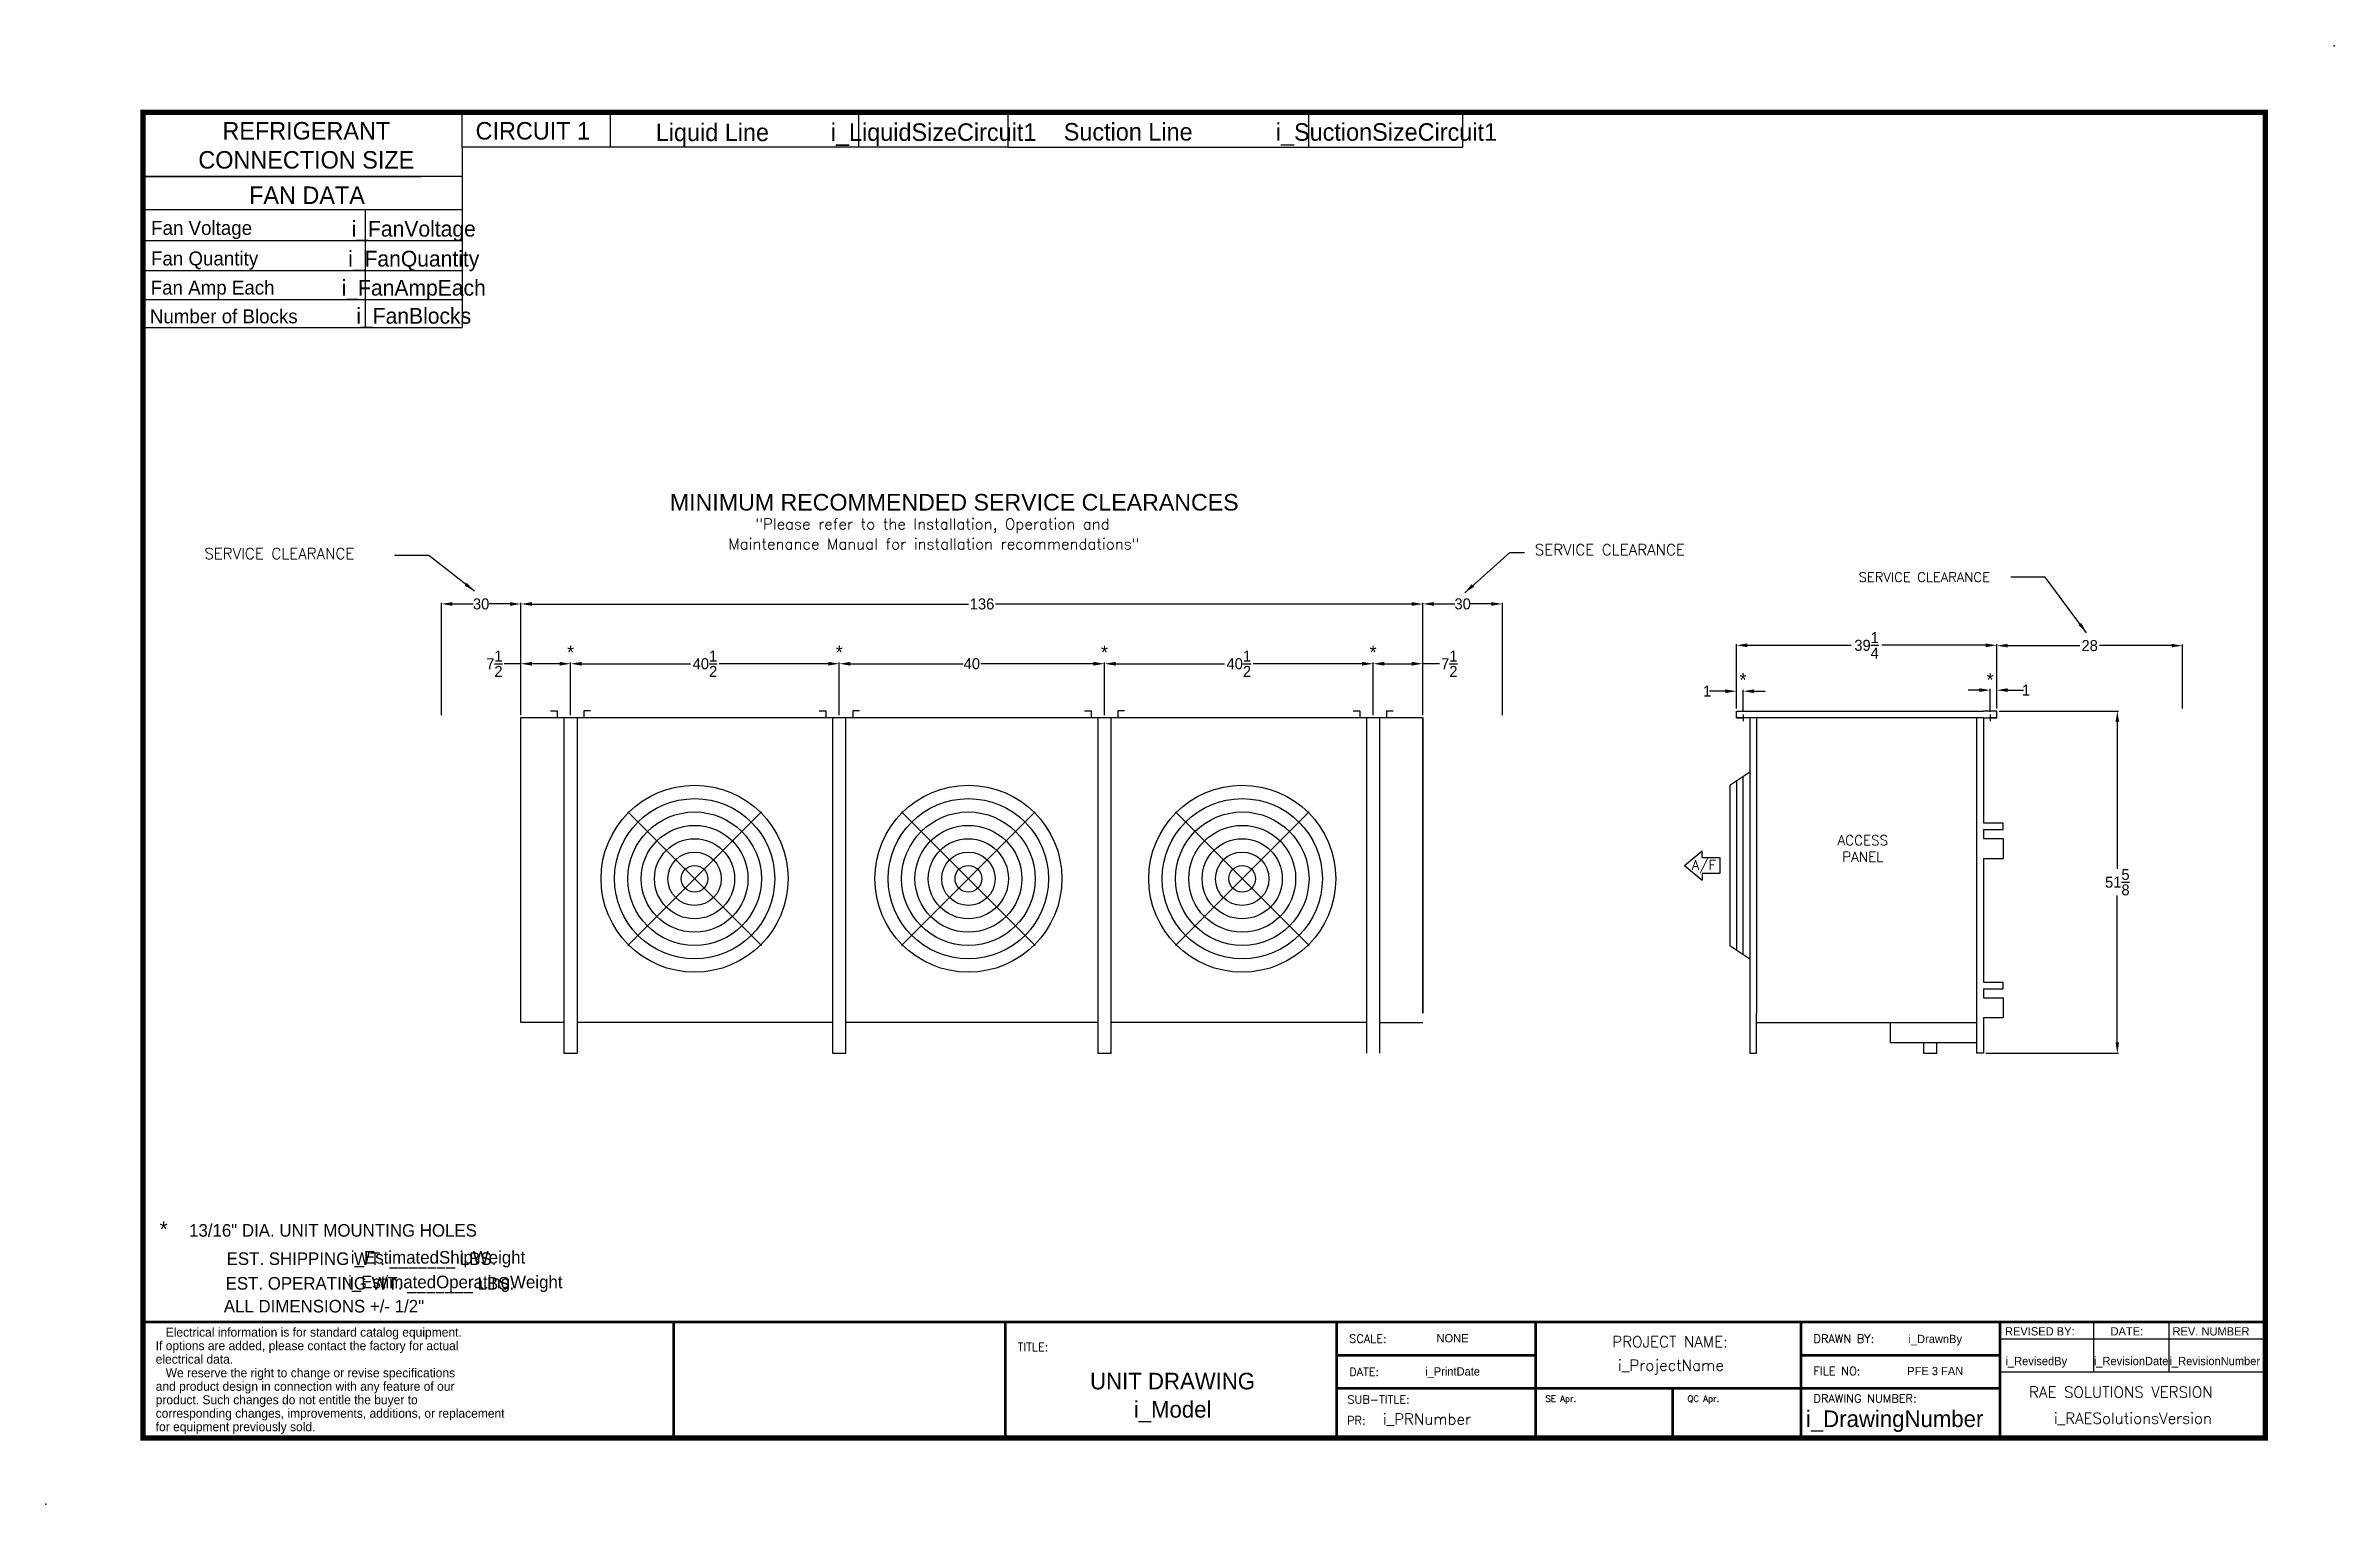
# Model space of a CAD drawing. Extents: x -15 to 330, y -10 to 210.
import ezdxf
from ezdxf.enums import TextEntityAlignment as Align

# ---------------------------------------------------------------- set-up
doc = ezdxf.new("R2010")
doc.units = 0
doc.header["$MEASUREMENT"] = 0
doc.layers.get('0').update_dxf_attribs({"linetype": 'CONTINUOUS'})
doc.layers.get('Defpoints').update_dxf_attribs({"linetype": 'CONTINUOUS'})
for name, color, linetype in [('0 Unit', 7, 'CONTINUOUS'), ('C1EFD', 7, 'CONTINUOUS'), ('C1RC', 7, 'CONTINUOUS')]:
    doc.layers.add(name, color=color, linetype=linetype)
doc.styles.add('dimentions', font='ARIAL.TTF')
doc.styles.add('SIMPLEX', font='SIMPLEX')
doc.dimstyles.get("Standard").update_dxf_attribs({"dimtxt": 1.66, "dimasz": 1.66, "dimexe": 0.18, "dimexo": 0.375, "dimgap": 0.09, "dimtad": 0, "dimtih": 1, "dimtoh": 1, "dimdec": 3, "dimzin": 0, "dimdsep": 46, "dimlunit": 5, "dimtxsty": 'STANDARD', "dimcen": 0.09, "dimadec": 0, "dimazin": 0, "dimtfac": 1, "dimtdec": 3, "dimtofl": 0, "dimtmove": 0, "dimatfit": 3, "dimfxl": 1, "dimtolj": 1, "dimtzin": 0, "dimarcsym": 0})

# ---------------------------------------------------------------- blocks, each defined once
blk = doc.blocks.new('*D16')
at = {"layer": '0 Unit', "color": 0, "lineweight": -2}
for p, q in [((56.97, 109.05), (56.97, 126)), ((58.63, 125.82), (124.48, 125.82)), ((191.31, 125.82), (128.53, 125.82)), ((192.97, 109.05), (192.97, 126))]:
    blk.add_line(p, q, dxfattribs=at)
at = {"layer": '0 Unit', "color": 0}
for points in [[(58.63, 126.1), (58.63, 125.55), (56.97, 125.82)], [(191.31, 126.1), (191.31, 125.55), (192.97, 125.82)]]:
    blk.add_solid(points, dxfattribs=at)
at = {"layer": 'Defpoints', "color": 0}
for p in [(192.97, 125.82), (56.97, 108.68), (192.97, 108.68)]:
    blk.add_point(p, dxfattribs=at)
at = {"layer": '0 Unit', "color": 0, "insert": (126.5, 125.82), "char_height": 1.66, "attachment_point": 5}
blk.add_mtext('\\A1;136', dxfattribs=at)
blk = doc.blocks.new('*D22')
at = {"layer": '0 Unit', "color": 0, "lineweight": -2}
for p, q in [((56.97, 116.81), (54.44, 116.81)), ((56.97, 109.05), (56.97, 116.99)), ((62.81, 116.81), (58.63, 116.81)), ((64.47, 109.05), (64.47, 116.99))]:
    blk.add_line(p, q, dxfattribs=at)
at = {"layer": '0 Unit', "color": 0}
for points in [[(58.63, 117.09), (58.63, 116.53), (56.97, 116.81)], [(62.81, 117.09), (62.81, 116.53), (64.47, 116.81)]]:
    blk.add_solid(points, dxfattribs=at)
at = {"layer": 'Defpoints', "color": 0}
for p in [(64.47, 116.81), (56.97, 108.68), (64.47, 108.68)]:
    blk.add_point(p, dxfattribs=at)
at = {"layer": '0 Unit', "color": 0, "insert": (52.97, 116.81), "char_height": 1.66, "attachment_point": 5}
blk.add_mtext('\\A1;7{\\H1x;\\S1/2;}', dxfattribs=at)
blk = doc.blocks.new('*D23')
at = {"layer": '0 Unit', "color": 0, "lineweight": -2}
for p, q in [((64.47, 109.05), (64.47, 116.99)), ((66.13, 116.81), (82.56, 116.81)), ((103.32, 116.81), (86.89, 116.81)), ((104.98, 109.05), (104.98, 116.99))]:
    blk.add_line(p, q, dxfattribs=at)
at = {"layer": '0 Unit', "color": 0}
for points in [[(66.13, 117.09), (66.13, 116.53), (64.47, 116.81)], [(103.32, 117.09), (103.32, 116.53), (104.98, 116.81)]]:
    blk.add_solid(points, dxfattribs=at)
at = {"layer": 'Defpoints', "color": 0}
for p in [(104.98, 116.81), (64.47, 108.68), (104.98, 108.68)]:
    blk.add_point(p, dxfattribs=at)
at = {"layer": '0 Unit', "color": 0, "insert": (84.72, 116.81), "char_height": 1.66, "attachment_point": 5}
blk.add_mtext('\\A1;40{\\H1x;\\S1/2;}', dxfattribs=at)
blk = doc.blocks.new('*D17')
at = {"layer": '0 Unit', "color": 0, "lineweight": -2}
for p, q in [((104.98, 109.05), (104.98, 116.99)), ((106.64, 116.81), (123.64, 116.81)), ((143.31, 116.81), (126.31, 116.81)), ((144.97, 109.05), (144.97, 116.99))]:
    blk.add_line(p, q, dxfattribs=at)
at = {"layer": '0 Unit', "color": 0}
for points in [[(106.64, 117.09), (106.64, 116.53), (104.98, 116.81)], [(143.31, 117.09), (143.31, 116.53), (144.97, 116.81)]]:
    blk.add_solid(points, dxfattribs=at)
at = {"layer": 'Defpoints', "color": 0}
for p in [(144.97, 116.81), (104.98, 108.68), (144.97, 108.68)]:
    blk.add_point(p, dxfattribs=at)
at = {"layer": '0 Unit', "color": 0, "insert": (124.97, 116.81), "char_height": 1.66, "attachment_point": 5}
blk.add_mtext('\\A1;40', dxfattribs=at)
blk = doc.blocks.new('*D18')
at = {"layer": '0 Unit', "color": 0, "lineweight": -2}
for p, q in [((144.97, 109.05), (144.97, 116.99)), ((146.63, 116.81), (163.06, 116.81)), ((183.82, 116.81), (167.39, 116.81)), ((185.48, 109.05), (185.48, 116.99))]:
    blk.add_line(p, q, dxfattribs=at)
at = {"layer": '0 Unit', "color": 0}
for points in [[(146.63, 117.09), (146.63, 116.53), (144.97, 116.81)], [(183.82, 117.09), (183.82, 116.53), (185.48, 116.81)]]:
    blk.add_solid(points, dxfattribs=at)
at = {"layer": 'Defpoints', "color": 0}
for p in [(185.48, 116.81), (144.97, 108.68), (185.48, 108.68)]:
    blk.add_point(p, dxfattribs=at)
at = {"layer": '0 Unit', "color": 0, "insert": (165.22, 116.81), "char_height": 1.66, "attachment_point": 5}
blk.add_mtext('\\A1;40{\\H1x;\\S1/2;}', dxfattribs=at)
blk = doc.blocks.new('*D19')
at = {"layer": '0 Unit', "color": 0, "lineweight": -2}
for p, q in [((185.48, 109.05), (185.48, 116.99)), ((187.14, 116.81), (191.31, 116.81)), ((192.97, 109.05), (192.97, 116.99)), ((195.49, 116.81), (192.97, 116.81))]:
    blk.add_line(p, q, dxfattribs=at)
at = {"layer": '0 Unit', "color": 0}
for points in [[(187.14, 117.09), (187.14, 116.53), (185.48, 116.81)], [(191.31, 117.09), (191.31, 116.53), (192.97, 116.81)]]:
    blk.add_solid(points, dxfattribs=at)
at = {"layer": 'Defpoints', "color": 0}
for p in [(192.97, 116.81), (185.48, 108.68), (192.97, 108.68)]:
    blk.add_point(p, dxfattribs=at)
at = {"layer": '0 Unit', "color": 0, "insert": (196.96, 116.81), "char_height": 1.66, "attachment_point": 5}
blk.add_mtext('\\A1;7{\\H1x;\\S1/2;}', dxfattribs=at)
blk = doc.blocks.new('*D24')
at = {"color": 0, "lineweight": -2}
for p, q in [((279.89, 109.68), (297.87, 109.68)), ((297.69, 108.02), (297.69, 85.89)), ((297.69, 59.71), (297.69, 81.84)), ((277.88, 58.05), (297.87, 58.05))]:
    blk.add_line(p, q, dxfattribs=at)
at = {"color": 0}
for points in [[(297.42, 108.02), (297.97, 108.02), (297.69, 109.68)], [(297.42, 59.71), (297.97, 59.71), (297.69, 58.05)]]:
    blk.add_solid(points, dxfattribs=at)
at = {"layer": 'Defpoints', "color": 0}
for p in [(279.52, 109.68), (297.69, 109.68), (277.5, 58.05)]:
    blk.add_point(p, dxfattribs=at)
at = {"color": 0, "insert": (297.69, 83.86), "char_height": 1.66, "attachment_point": 5}
blk.add_mtext('\\A1;51{\\H1x;\\S5/8;}', dxfattribs=at)
blk = doc.blocks.new('*D25')
at = {"color": 0, "lineweight": -2}
for p, q in [((240.25, 110.05), (240.25, 119.77)), ((241.91, 119.59), (257.58, 119.59)), ((277.86, 119.59), (262.19, 119.59)), ((279.52, 110.05), (279.52, 119.77))]:
    blk.add_line(p, q, dxfattribs=at)
at = {"color": 0}
for points in [[(241.91, 119.87), (241.91, 119.31), (240.25, 119.59)], [(277.86, 119.87), (277.86, 119.31), (279.52, 119.59)]]:
    blk.add_solid(points, dxfattribs=at)
at = {"layer": 'Defpoints', "color": 0}
for p in [(279.52, 119.59), (240.25, 109.68), (279.52, 109.68)]:
    blk.add_point(p, dxfattribs=at)
at = {"color": 0, "insert": (259.88, 119.59), "char_height": 1.66, "attachment_point": 5}
blk.add_mtext('\\A1;39{\\H1x;\\S1/4;}', dxfattribs=at)
blk = doc.blocks.new('*D26')
at = {"color": 0, "lineweight": -2}
for p, q in [((279.52, 110.05), (279.52, 119.72)), ((281.18, 119.54), (292.05, 119.54)), ((305.86, 119.54), (294.99, 119.54)), ((307.52, 110.05), (307.52, 119.72))]:
    blk.add_line(p, q, dxfattribs=at)
at = {"color": 0}
for points in [[(281.18, 119.82), (281.18, 119.27), (279.52, 119.54)], [(305.86, 119.82), (305.86, 119.27), (307.52, 119.54)]]:
    blk.add_solid(points, dxfattribs=at)
at = {"layer": 'Defpoints', "color": 0}
for p in [(307.52, 119.54), (279.52, 109.68), (307.52, 109.68)]:
    blk.add_point(p, dxfattribs=at)
at = {"color": 0, "insert": (293.52, 119.54), "char_height": 1.66, "attachment_point": 5}
blk.add_mtext('\\A1;28', dxfattribs=at)
blk = doc.blocks.new('*D30')
at = {"color": 0, "lineweight": -2}
for p, q in [((238.59, 112.67), (236.21, 112.67)), ((240.25, 110.05), (240.25, 112.85)), ((241.25, 109.54), (241.25, 112.85)), ((242.91, 112.67), (244.57, 112.67))]:
    blk.add_line(p, q, dxfattribs=at)
at = {"color": 0}
for points in [[(238.59, 112.94), (238.59, 112.39), (240.25, 112.67)], [(242.91, 112.94), (242.91, 112.39), (241.25, 112.67)]]:
    blk.add_solid(points, dxfattribs=at)
at = {"layer": 'Defpoints', "color": 0}
for p in [(240.25, 112.67), (240.25, 109.68), (241.25, 109.16)]:
    blk.add_point(p, dxfattribs=at)
at = {"color": 0, "insert": (235.84, 112.67), "char_height": 1.66, "attachment_point": 5}
blk.add_mtext('\\A1;1', dxfattribs=at)
blk = doc.blocks.new('*D31')
at = {"color": 0, "lineweight": -2}
for p, q in [((276.86, 112.83), (275.2, 112.83)), ((278.52, 109.54), (278.52, 113.01)), ((279.52, 110.05), (279.52, 113.01)), ((281.18, 112.83), (283.56, 112.83))]:
    blk.add_line(p, q, dxfattribs=at)
at = {"color": 0}
for points in [[(276.86, 113.11), (276.86, 112.55), (278.52, 112.83)], [(281.18, 113.11), (281.18, 112.55), (279.52, 112.83)]]:
    blk.add_solid(points, dxfattribs=at)
at = {"layer": 'Defpoints', "color": 0}
for p in [(278.52, 112.83), (278.52, 109.16), (279.52, 109.68)]:
    blk.add_point(p, dxfattribs=at)
at = {"color": 0, "insert": (283.93, 112.83), "char_height": 1.66, "attachment_point": 5}
blk.add_mtext('\\A1;1', dxfattribs=at)

msp = doc.modelspace()

# ---------------------------------------------------------------- linework, layer by layer
at = {"color": 7}
for p, q in [((240.2507, 108.6632), (240.2507, 109.6774)), ((240.2507, 109.6774), (241.2578, 109.6774)), ((240.2507, 109.6774), (243.2719, 109.6774)), ((241.2578, 108.6632), (240.2507, 108.6632)), ((240.2507, 108.6632), (241.2507, 108.6632)), ((241.2507, 109.1632), (241.2507, 108.1632)), ((241.2507, 109.1632), (241.2507, 108.1632)), ((241.2578, 109.6774), (277.512, 109.6774)), ((277.512, 108.6632), (241.2578, 108.6632)), ((242.2648, 108.6632), (242.2648, 58.0524)), ((243.2719, 108.6632), (243.2719, 64.0877)), ((276.4978, 64.0877), (276.4978, 108.6632)), ((277.5049, 108.6632), (277.5049, 92.7954)), ((279.519, 109.6774), (277.512, 109.6774)), ((277.512, 108.6632), (279.519, 108.6632)), ((278.5155, 109.1632), (278.5155, 108.1632)), ((278.5155, 109.1632), (278.5155, 108.1632)), ((279.519, 108.6632), (278.519, 108.6632)), ((279.519, 108.6632), (279.519, 109.6774)), ((242.263, 100.4743), (239.2418, 98.4602)), ((242.2648, 103.3631), (242.2648, 103.3631)), ((242.2648, 103.3631), (242.2648, 103.3631)), ((239.2418, 98.4602), (239.2418, 74.2907)), ((240.2489, 99.1316), (240.2489, 73.6193)), ((241.2559, 72.948), (241.2559, 99.8029)), ((277.5049, 92.7954), (280.4978, 92.7954)), ((277.5049, 91.7954), (277.5049, 90.4274)), ((277.5049, 91.7954), (280.4978, 91.7954)), ((277.5049, 90.4274), (280.4978, 90.4274)), ((280.4978, 91.7954), (280.4978, 92.7954)), ((280.4978, 90.4274), (280.4978, 87.4274)), ((232.4362, 86.3755), (235.0961, 88.592)), ((232.4362, 86.3755), (235.0961, 84.1589)), ((235.0961, 87.5945), (235.0961, 88.592)), ((235.0961, 87.5945), (237.756, 87.5945)), ((237.756, 87.5945), (237.756, 85.1564)), ((277.5049, 87.4274), (277.5049, 68.7954)), ((277.5049, 87.4274), (280.4978, 87.4274)), ((235.0961, 85.1564), (235.0961, 84.1589)), ((237.756, 85.1564), (235.0961, 85.1564)), ((239.2418, 74.2907), (242.263, 72.2766)), ((277.5049, 68.7954), (280.4978, 68.7954)), ((277.5049, 67.7954), (277.5049, 66.4274)), ((277.5049, 67.7954), (280.4978, 67.7954)), ((277.5049, 66.4274), (280.4978, 66.4274)), ((280.4978, 67.7954), (280.4978, 68.7954)), ((280.4978, 66.4274), (280.4978, 63.4274)), ((243.2719, 58.0524), (243.2719, 64.0877)), ((243.2719, 62.716), (276.4978, 62.716)), ((263.4131, 62.716), (263.4131, 59.6877)), ((276.4978, 60.0594), (276.4978, 64.0877)), ((277.5049, 63.4274), (277.5049, 58.0524)), ((277.5049, 63.4274), (280.4978, 63.4274)), ((263.4131, 59.6915), (276.4978, 59.6915)), ((268.4484, 59.6915), (268.4484, 58.0524)), ((270.4625, 58.0524), (270.4625, 59.6915)), ((276.4978, 58.0524), (276.4978, 60.0594)), ((242.2648, 58.0524), (243.2719, 58.0524)), ((268.4484, 58.0524), (270.4625, 58.0524)), ((277.5049, 58.0524), (276.4978, 58.0524)), ((278.7708, 58.0524), (287.8343, 58.0524)), ((80, 0), (80, 17.5)), ((130, 0), (130, 17.5)), ((180, 17.5), (280, 17.5)), ((180, 0), (180, 17.5)), ((210, 17.5), (210, 0)), ((250, 17.5), (250, 7.5)), ((280, 17.5), (280, 0)), ((280, 17.5), (320, 17.5)), ((280, 17.5), (280, 15)), ((294.1137, 17.5), (294.1137, 10)), ((305.4801, 17.5), (305.4801, 10)), ((280, 15), (320, 15)), ((210, 12.5), (180, 12.5)), ((250, 12.5), (280, 12.5)), ((250, 7.5), (250, 12.5)), ((280, 7.5), (180, 7.5)), ((230.625, 7.5), (230.625, 0)), ((250, 7.5), (250, 0)), ((280, 10), (320, 10))]:
    msp.add_line(p, q, dxfattribs=at)
for points, const_width in [([(0, 0), (320, 0), (320, 200), (0, 200), (0, 0)], 0.8), ([(80.4729, 17.5), (0, 17.5)], 0.4), ([(320, 17.5), (80, 17.5), (80, 0)], 0.4), ([(130, 17.5), (130, 0)], 0.4), ([(180, 17.5), (180, 0)], 0.4), ([(210, 17.5), (210, 0)], 0.4), ([(250, 17.5), (250, 0)], 0.4), ([(280, 0), (280, 17.5), (320, 17.5)], 0.4), ([(210, 12.5), (180, 12.5)], 0.4), ([(280, 12.5), (250, 12.5), (250, 0)], 0.4), ([(280, 7.5), (180, 7.5)], 0.4), ([(230.625, 7.5), (230.625, 0)], 0.4)]:
    msp.add_lwpolyline(points, dxfattribs=dict(at, const_width=const_width))
for p in [(330.3968, 210.0269), (280, 0), (-14.6744, -9.9731)]:
    msp.add_point(p, dxfattribs=at)
at = {"layer": '0 Unit', "color": 7}
for p, q in [((44.973, 109.0524), (44.973, 126.0057)), ((46.633, 125.8257), (49.7764, 125.8257)), ((55.313, 125.8257), (52.1697, 125.8257)), ((56.973, 109.0524), (56.973, 126.0057)), ((192.973, 109.0524), (192.973, 126.0102)), ((194.633, 125.8302), (197.7764, 125.8302)), ((203.313, 125.8302), (200.1697, 125.8302)), ((204.973, 109.0524), (204.973, 126.0102)), ((56.973, 62.7127), (56.973, 108.6774)), ((56.973, 108.6774), (192.973, 108.6774)), ((61.4458, 109.6915), (62.4529, 109.6915)), ((62.4529, 109.6915), (62.4529, 108.6774)), ((62.4529, 108.6774), (66.4811, 108.6774)), ((63.46, 108.6774), (63.46, 58.0524)), ((65.4741, 108.6774), (65.4741, 58.0524)), ((67.4882, 109.6915), (66.4811, 109.6915)), ((66.4811, 109.6915), (66.4811, 108.6774)), ((101.9606, 109.6915), (102.9677, 109.6915)), ((101.9606, 109.6915), (102.9677, 109.6915)), ((102.9677, 109.6915), (102.9677, 108.6774)), ((102.9677, 109.6915), (102.9677, 108.6774)), ((102.9677, 108.6774), (106.9959, 108.6774)), ((103.9748, 108.6774), (103.9748, 58.0524)), ((103.9748, 108.6774), (103.9748, 58.0524)), ((105.9889, 58.0524), (105.9889, 108.6774)), ((105.9889, 58.0524), (105.9889, 108.6774)), ((108.003, 109.6915), (106.9959, 109.6915)), ((106.9959, 109.6915), (106.9959, 108.6774)), ((108.003, 109.6915), (106.9959, 109.6915)), ((106.9959, 109.6915), (106.9959, 108.6774)), ((141.9447, 109.6915), (142.9518, 109.6915)), ((141.9447, 109.6915), (142.9518, 109.6915)), ((142.9518, 109.6915), (142.9518, 108.6774)), ((142.9518, 109.6915), (142.9518, 108.6774)), ((142.9518, 108.6774), (146.98, 108.6774)), ((143.9588, 108.6774), (143.9588, 58.0524)), ((143.9588, 108.6774), (143.9588, 58.0524)), ((145.9729, 58.0524), (145.9729, 108.6774)), ((145.9729, 58.0524), (145.9729, 108.6774)), ((147.9871, 109.6915), (146.98, 109.6915)), ((146.98, 109.6915), (146.98, 108.6774)), ((146.98, 109.6915), (146.98, 108.6774)), ((147.9871, 109.6915), (146.98, 109.6915)), ((182.4579, 109.6915), (183.4649, 109.6915)), ((182.9358, 108.6774), (186.9641, 108.6774)), ((183.4649, 109.6915), (183.4649, 108.6774)), ((183.4649, 108.6774), (187.4932, 108.6774)), ((184.472, 108.6774), (184.472, 58.0524)), ((184.472, 108.6774), (192.973, 108.6774)), ((186.4861, 58.0524), (186.4861, 108.6774)), ((187.4932, 109.6915), (187.4932, 108.6774)), ((187.4932, 109.6915), (188.5002, 109.6915)), ((192.973, 108.6774), (192.973, 64.0877)), ((192.973, 64.0877), (192.973, 108.6774)), ((192.973, 108.6774), (192.973, 89.9274)), ((192.973, 108.6774), (192.973, 86.9274)), ((192.973, 108.6774), (192.973, 65.9274)), ((93.2272, 74.3065), (73.086, 94.4477)), ((73.086, 74.3065), (93.2272, 94.4477)), ((134.5167, 74.3065), (114.3755, 94.4477)), ((114.3755, 74.3065), (134.5167, 94.4477)), ((155.665, 74.3065), (175.8063, 94.4477)), ((175.8063, 74.3065), (155.665, 94.4477)), ((63.46, 62.7127), (56.973, 62.7127)), ((103.9748, 62.7127), (65.4741, 62.7127)), ((143.9588, 62.7127), (105.9889, 62.7127)), ((184.472, 62.7127), (145.9729, 62.7127)), ((186.4861, 62.7127), (192.973, 62.7127)), ((63.46, 58.0524), (65.4741, 58.0524)), ((103.9748, 58.0524), (105.9889, 58.0524)), ((143.9588, 58.0524), (145.9729, 58.0524))]:
    msp.add_line(p, q, dxfattribs=at)
for centre, radius in [((83.1566, 84.3771), 14.0989), ((124.4461, 84.3771), 14.0989), ((165.7356, 84.3771), 14.0989), ((83.1566, 84.3771), 12.0847), ((83.1566, 84.3771), 10.0706), ((124.4461, 84.3771), 12.0847), ((124.4461, 84.3771), 10.0706), ((165.7356, 84.3771), 12.0847), ((165.7356, 84.3771), 10.0706), ((83.1566, 84.3771), 8.0565), ((83.1566, 84.3771), 6.0424), ((124.4461, 84.3771), 8.0565), ((124.4461, 84.3771), 6.0424), ((165.7356, 84.3771), 8.0565), ((165.7356, 84.3771), 6.0424), ((83.1566, 84.3771), 4.0282), ((83.1566, 84.3771), 2.0141), ((124.4461, 84.3771), 4.0282), ((124.4461, 84.3771), 2.0141), ((165.7356, 84.3771), 4.0282), ((165.7356, 84.3771), 2.0141)]:
    msp.add_circle(centre, radius, dxfattribs=at)
for points in [[(46.633, 126.1024), (46.633, 125.549), (44.973, 125.8257)], [(55.313, 126.1024), (55.313, 125.549), (56.973, 125.8257)], [(194.633, 126.1069), (194.633, 125.5535), (192.973, 125.8302)], [(203.313, 126.1069), (203.313, 125.5535), (204.973, 125.8302)]]:
    msp.add_solid(points, dxfattribs=at)
at = {"layer": 'C1EFD', "color": 7}
for p, q in [((48.0918, 190.3298), (0, 190.3298)), ((0, 190.3298), (0, 167.5232)), ((48.0918, 190.3298), (48.0918, 167.5232)), ((48.0918, 185.2649), (0.3351, 185.2649)), ((33.4632, 185.2649), (33.4632, 167.5232)), ((0.3215, 180.6542), (48.0918, 180.6542)), ((0.2143, 176.1422), (48.0918, 176.1422)), ((-0.0074, 171.7522), (48.0918, 171.7522)), ((0, 167.5232), (48.0918, 167.5232))]:
    msp.add_line(p, q, dxfattribs=at)
at = {"layer": 'C1RC', "color": 7}
for p, q in [((0, 190.3298), (0, 200)), ((0, 200), (48.0918, 199.9909)), ((48.0918, 194.728), (48.0918, 200.0169)), ((70.4815, 194.7201), (70.4815, 200.0089)), ((107.9285, 194.7201), (107.9285, 200.0089)), ((130.4595, 194.7201), (130.4595, 200.0089)), ((175.7784, 194.7201), (175.7784, 200.0089)), ((199.0159, 194.7201), (199.0159, 199.8407)), ((48.0918, 194.728), (48.0918, 190.3298)), ((130.4595, 194.7201), (48.2613, 194.7201)), ((130.4595, 194.7201), (199.0159, 194.7201)), ((0, 190.3298), (41.9444, 190.3218))]:
    msp.add_line(p, q, dxfattribs=at)

# ---------------------------------------------------------------- texts
at = {"color": 7, "lineweight": 30}
for s, height, style, p in [('MINIMUM RECOMMENDED SERVICE CLEARANCES', 2.5, 'dimentions', (79.4357, 139.9182)), ('SE Apr.', 0.9375, 'SIMPLEX', (211.4686, 5.4794)), ('QC Apr.', 0.9375, 'SIMPLEX', (232.8805, 5.4794))]:
    msp.add_text(s, height=height, dxfattribs=dict(at, style=style)).set_placement(p)
at = {"color": 7, "style": 'SIMPLEX'}
for s, p in [('"Please refer to the Installation, Operation and', (119.0379, 137.0588)), ('Maintenance Manual for installation recommendations"', (119.2359, 134.0499)), ('PROJECT NAME:', (230.2511, 13.7084)), ('i_ProjectName', (230.3773, 10.1554)), ('i_RAESolutionsVersion', (300.0413, 2.1632))]:
    msp.add_text(s, height=1.66, dxfattribs=at).set_placement(p, align=Align.CENTER)
at = {"color": 7}
for s, height, p in [('*', 2.046, (64.463, 117.5052)), ('*', 2.046, (104.9778, 117.5052)), ('*', 2.046, (144.9619, 117.5052)), ('*', 2.046, (185.475, 117.5052)), ('*', 2.046, (241.2467, 113.3613)), ('*', 2.046, (278.5115, 113.3613)), ('*', 2.3383, (3.1024, 30.3535)), ('EST. SHIPPING WT. _______ LBS.', 1.9, (32.93, 26.1168)), ('i_EstimatedShipWeight', 1.902181, (44.4783, 26.3243)), ('EST. OPERATING WT. _______ LBS.', 1.9, (34.1916, 22.4002)), ('i_EstimatedOperatingWeight', 1.9, (47.078, 22.6078)), ('ALL DIMENSIONS +/- 1/2"', 1.9, (27.2732, 18.9521)), ('NONE', 1.25, (197.4536, 14.441)), ('i_DrawnBy', 1.25, (270.2347, 14.3338)), ('i_PrintDate', 1.25, (197.4536, 9.441)), ('PFE 3 FAN', 1.25, (270.2347, 9.4976)), ('i_RevisedBy', 1.25, (285.4777, 11.0027)), ('i_RevisionDate', 1.25, (299.7681, 11.0027)), ('i_RevisionNumber', 1.25, (312.3912, 11.0027)), ('UNIT DRAWING', 2.5, (155.2363, 7.3533)), ('i_Model', 2.5, (155.2363, 3.0924)), ('i_DrawingNumber', 2.5, (264.113, 1.6727))]:
    msp.add_text(s, height=height, dxfattribs=at).set_placement(p, align=Align.CENTER)
at = {"color": 7, "style": 'SIMPLEX'}
for s, height, p in [('A/F', 1.494, (233.4947, 85.7042)), ('TITLE:', 1.25, (131.875, 13.125)), ('SCALE:', 1.25, (181.875, 14.375)), ('DRAWN BY:', 1.25, (251.875, 14.375)), ('DATE:', 1.25, (181.875, 9.375)), ('FILE NO:', 1.25, (251.875, 9.4959)), ('RAE SOLUTIONS VERSION', 1.66, (284.3824, 6.1075)), ('SUB-TITLE:', 1.25, (181.6041, 5.1998)), ('i_PRNumber', 1.66, (186.9411, 2.0387)), ('DRAWING NUMBER:', 1.25, (251.875, 5.3516))]:
    msp.add_text(s, height=height, dxfattribs=at).set_placement(p)
at = {"color": 7}
for s, height, p in [('13/16" DIA. UNIT MOUNTING HOLES', 1.9, (6.9365, 30.3864)), ('REVISED BY:', 1.25, (280.7503, 15.4849)), ('DATE:', 1.25, (296.6682, 15.4849)), ('REV. NUMBER', 1.25, (306.0159, 15.4849))]:
    msp.add_text(s, height=height, dxfattribs=at).set_placement(p)
at = {"color": 7, "lineweight": 25}
for s, p in [('If options are added, please contact the factory for actual', (1.9007, 13.2674)), ('   Electrical information is for standard catalog equipment.', (1.9007, 15.301)), ('electrical data.', (1.9007, 11.2338)), ('   We reserve the right to change or revise specifications', (1.9007, 9.1746)), ('and product design in connection with any feature of our', (1.9007, 7.141)), ('corresponding changes, improvements, additions, or replacement ', (1.9007, 3.0738)), ('product. Such changes do not entitle the buyer to', (1.9007, 5.1074)), ('for equipment previously sold.', (1.9007, 1.0402))]:
    msp.add_text(s, height=1.355729, dxfattribs=at).set_placement(p)
at = {"color": 7, "style": 'SIMPLEX'}
msp.add_text('PR:', height=1.25, dxfattribs=at).set_placement((184.3238, 2.0387), align=Align.RIGHT)
at = {"color": 7, "insert": (258.6814, 130.5952), "char_height": 1.4525, "width": 34.6701, "attachment_point": 1, "style": 'SIMPLEX'}
msp.add_mtext('SERVICE CLEARANCE', dxfattribs=at)
at = {"color": 7, "insert": (259.3139, 88.9402), "char_height": 1.494, "attachment_point": 5, "style": 'SIMPLEX'}
msp.add_mtext('ACCESS\\PPANEL', dxfattribs=at)
at = {"layer": '0 Unit', "color": 7, "char_height": 1.66, "width": 34.6701, "attachment_point": 1, "style": 'SIMPLEX'}
for insert in [(209.8562, 134.8417), (9.2358, 134.2604)]:
    msp.add_mtext('SERVICE CLEARANCE', dxfattribs=dict(at, insert=insert))
at = {"layer": '0 Unit', "color": 7, "char_height": 1.66, "attachment_point": 5}
for insert in [(50.973, 125.8257), (198.973, 125.8302)]:
    msp.add_mtext('30', dxfattribs=dict(at, insert=insert))
at = {"layer": 'C1EFD', "color": 7}
for s, height, p in [('FAN DATA', 2.63997, (24.711, 186.1617)), ('i_FanVoltage', 2.375976, (40.8097, 181.2368)), ('i_FanQuantity', 2.375976, (40.8097, 176.7248)), ('i_FanAmpEach', 2.375976, (40.8097, 172.3347)), ('i_FanBlocks', 2.375976, (40.8097, 168.1058))]:
    msp.add_text(s, height=height, dxfattribs=at).set_placement(p, align=Align.CENTER)
for s, p in [('Fan Voltage', (1.2111, 181.4966)), ('Fan Quantity', (1.1896, 176.8849)), ('Fan Amp Each', (1.1453, 172.4869)), ('Number of Blocks', (1.0199, 168.1578))]:
    msp.add_text(s, height=2.111979, dxfattribs=at).set_placement(p)
at = {"layer": 'C1RC', "color": 7}
for s, height, p in [('REFRIGERANT', 2.639974, (24.6132, 195.8813)), ('CIRCUIT 1', 2.63997, (58.7661, 195.8752)), ('i_LiquidSizeCircuit1', 2.639974, (119.1921, 195.6774)), ('i_SuctionSizeCircuit1', 2.639974, (187.4773, 195.6967)), ('CONNECTION SIZE', 2.639974, (24.6132, 191.4983))]:
    msp.add_text(s, height=height, dxfattribs=at).set_placement(p, align=Align.CENTER)
msp.add_text('Liquid Line', height=2.639974, dxfattribs=at).set_placement((77.3035, 194.8568), align=Align.BOTTOM_LEFT)
msp.add_text('Suction Line', height=2.639974, dxfattribs=at).set_placement((138.8245, 195.7262))

# ---------------------------------------------------------------- dimensions: what is measured, and where the dimension line sits
at = {"color": 7}
for base, p1, p2, picture, middle in [((279.519, 119.5913), (240.2507, 109.6774), (279.519, 109.6774), '*D25', (259.8849, 119.5913)), ((307.519, 119.5448), (279.519, 109.6774), (307.519, 109.6774), '*D26', (293.519, 119.5448))]:
    dim = msp.add_linear_dim(base=base, p1=p1, p2=p2, dimstyle='Standard', dxfattribs=at)
    dim.commit()
    dim.dimension.update_dxf_attribs({"geometry": picture, "text_midpoint": middle})
for base, p1, p2, picture, middle in [((278.51549, 112.8313), (279.51902, 109.67736), (278.51549, 109.16324), '*D31', (283.92502, 112.8313)), ((240.2507, 112.6663), (241.2507, 109.1632), (240.2507, 109.6774), '*D30', (235.8447, 112.6663))]:
    dim = msp.add_linear_dim(base=base, p1=p1, p2=p2, dimstyle='Standard', dxfattribs=at)
    dim.commit()
    dim.dimension.update_dxf_attribs({"geometry": picture, "text_midpoint": middle, "dimtype": 160})
dim = msp.add_linear_dim(base=(297.6944, 109.6774), p1=(277.5049, 58.0524), p2=(279.519, 109.6774), angle=90, dimstyle='Standard', dxfattribs=at)
dim.commit()
dim.dimension.update_dxf_attribs({"geometry": '*D24', "text_midpoint": (297.6944, 83.8649)})
at = {"layer": '0 Unit', "color": 7}
for base, p2, picture, middle in [((192.973, 125.8233), (192.973, 108.6774), '*D16', (126.5046, 125.8233)), ((64.467, 116.8102), (64.467, 108.6774), '*D22', (52.9683, 116.8102))]:
    dim = msp.add_linear_dim(base=base, p1=(56.973, 108.6774), p2=p2, dimstyle='Standard', dxfattribs=at)
    dim.commit()
    dim.dimension.update_dxf_attribs({"geometry": picture, "text_midpoint": middle, "dimtype": 160})
for base, p1, p2, picture, middle in [((104.9818, 116.8102), (64.467, 108.6774), (104.9818, 108.6774), '*D23', (84.7244, 116.8102)), ((144.9659, 116.8102), (104.9818, 108.6774), (144.9659, 108.6774), '*D17', (124.9738, 116.8102)), ((185.479, 116.8102), (144.9659, 108.6774), (185.479, 108.6774), '*D18', (165.2225, 116.8102))]:
    dim = msp.add_linear_dim(base=base, p1=p1, p2=p2, dimstyle='Standard', override={"dimtmove": 1}, dxfattribs=at)
    dim.commit()
    dim.dimension.update_dxf_attribs({"geometry": picture, "text_midpoint": middle})
dim = msp.add_linear_dim(base=(192.973, 116.8102), p1=(185.479, 108.6774), p2=(192.973, 108.6774), dimstyle='Standard', override={"dimtmove": 1}, dxfattribs=at)
dim.commit()
dim.dimension.update_dxf_attribs({"geometry": '*D19', "text_midpoint": (196.9601, 116.5123), "dimtype": 160})

# ---------------------------------------------------------------- leaders
at = {"color": 7}
msp.add_leader([(293.0387, 121.4735), (286.7938, 129.863), (281.6256, 129.863)], dimstyle='Standard', override={"dimgap": 0.09, "dimtad": 0}, dxfattribs=at)
at = {"layer": '0 Unit', "color": 7}
for points in [[(49.9678, 127.7708), (43.0768, 133.1486), (37.9086, 133.1486)], [(199.281, 127.5205), (206.109, 133.5834), (208.3007, 133.5834)]]:
    msp.add_leader(points, dimstyle='Standard', override={"dimgap": 0.09, "dimtad": 0}, dxfattribs=at)

doc.saveas('drawing.dxf')
